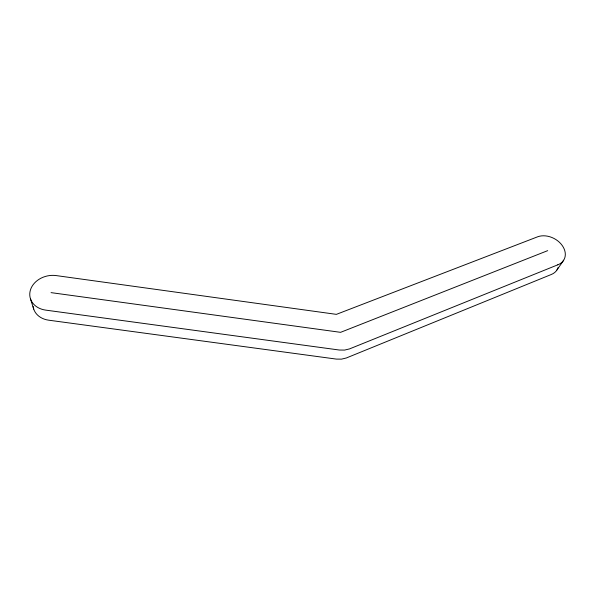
<?xml version="1.0" encoding="UTF-8"?>
<svg xmlns="http://www.w3.org/2000/svg" width="595" height="595" viewBox="0 0 595 595"><rect width="100%" height="100%" fill="white"/><g stroke="black" fill="none" stroke-linecap="round" stroke-linejoin="round"><path stroke-width="0.89" d="M556.957 269.974L563.673 260.216M547.705 250.644L340.585 332.337L51.044 292.628M30.479 298.868L33.722 309.103M33.112 306.477A20.929 17.062 -12.8 0 0 48.678 320.184L336.383 359.097L341.493 359.142L346.32 357.982L551.119 274.563A18.207 13.752 28.3 0 0 558.103 267.519M557.753 264.842L349.496 348.915L344.572 350.083L339.358 350.031L45.726 310.121A21.36 17.292 -12.3 0 1 30.412 290.033A21.36 17.292 -12.3 0 1 56.22 275.589L336.383 314.361L537.843 236.721A18.542 13.871 28 0 1 562.238 245.512A18.542 13.871 28 0 1 557.753 264.842"/></g></svg>
